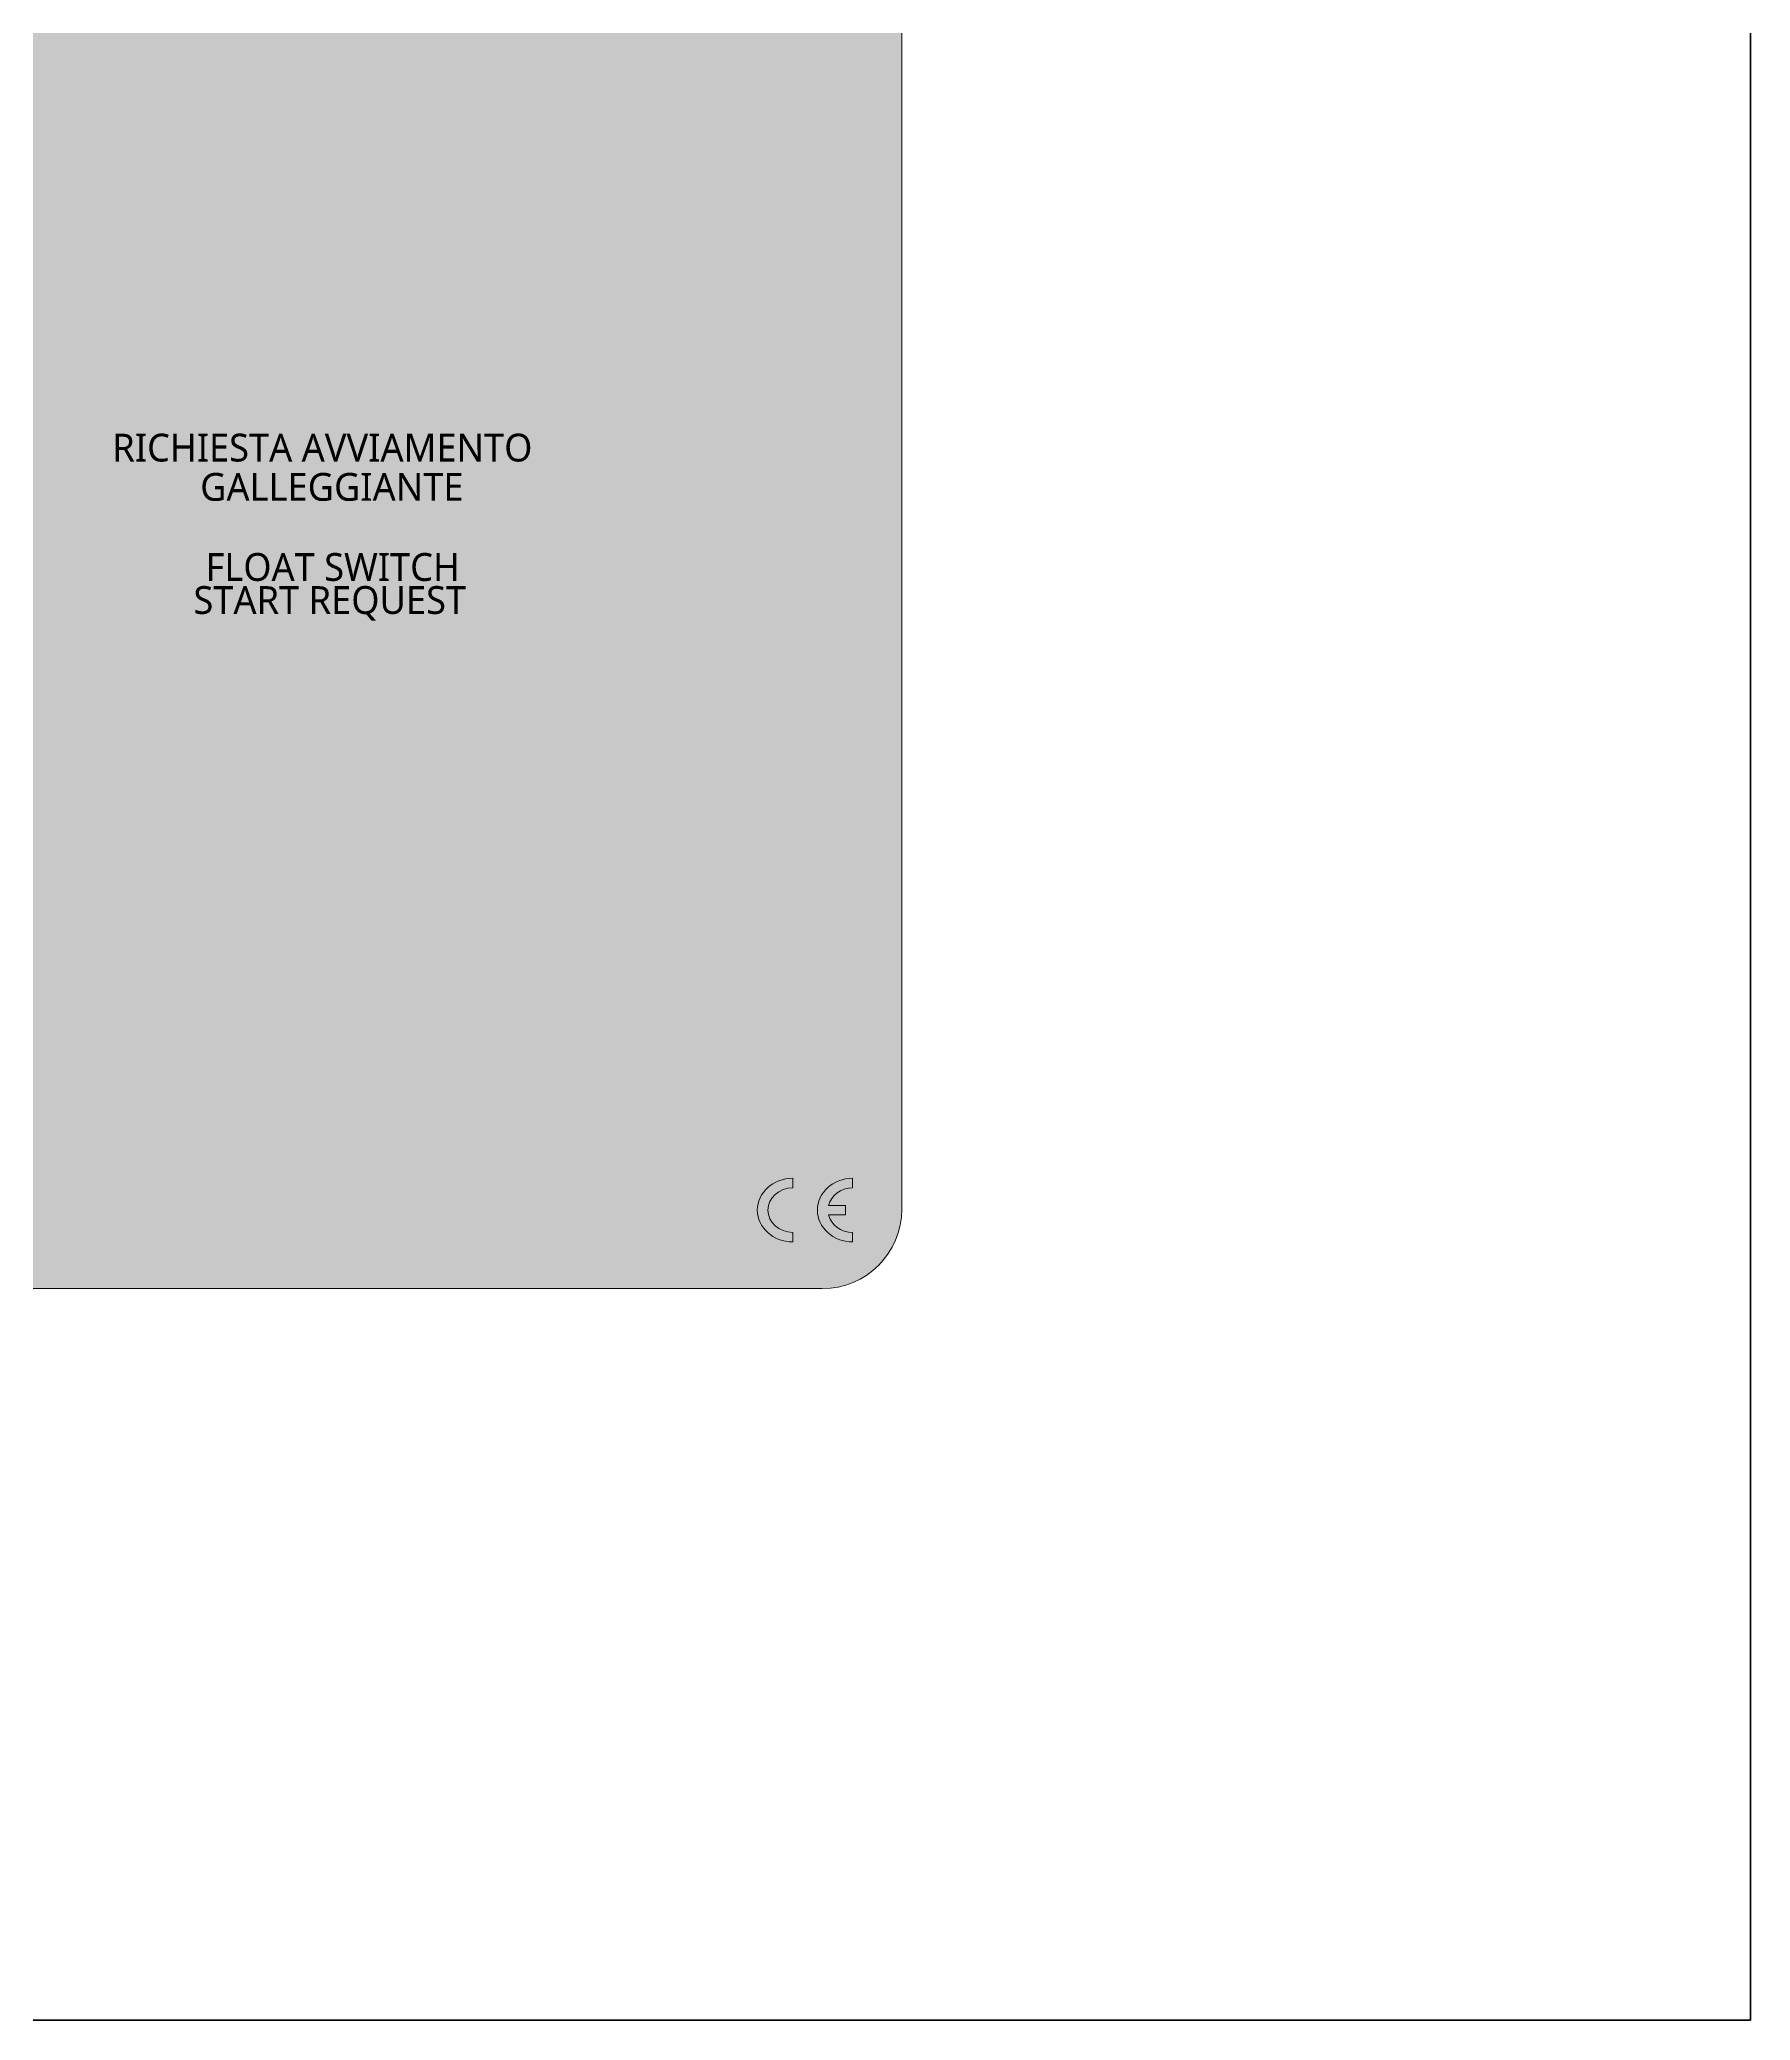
# Model space of a CAD drawing. Header units: millimetres. Extents: x -27 to 294, y 105 to 354.
# Drawn here: x 186.6 to 294.2, y 104.9 to 229.5 of the extents above; entities that cross this region are included whole.
import ezdxf

# ---------------------------------------------------------------- set-up
doc = ezdxf.new("R2010")
doc.units = ezdxf.units.MM
doc.header["$MEASUREMENT"] = 0
doc.layers.add('CEA-SMART REV3', color=7, linetype='Continuous', lineweight=0)

msp = doc.modelspace()

# ---------------------------------------------------------------- hatches: boundary and pattern name
at = {"layer": 'CEA-SMART REV3', "true_color": 0x1d252c, "transparency": 33554687}
h = msp.add_hatch(color=250, dxfattribs=at)
h.dxf.hatch_style = 2
edge = h.paths.add_edge_path()
edge.add_spline(control_points=[(235.84, 150.91), (235.84, 150.91), (32.84, 150.91), (32.84, 150.91), (30.08, 150.91), (27.84, 153.15), (27.84, 155.91), (27.84, 155.91), (27.84, 297.11), (27.84, 297.11), (27.84, 299.87), (30.08, 302.11), (32.84, 302.11), (32.84, 302.11), (235.84, 302.11), (235.84, 302.11), (238.6, 302.11), (240.84, 299.87), (240.84, 297.11), (240.84, 297.11), (240.84, 155.91), (240.84, 155.91), (240.84, 153.15), (238.6, 150.91), (235.84, 150.91)], knot_values=[0, 0, 0, 0, 1, 1, 1, 2, 2, 2, 3, 3, 3, 4, 4, 4, 5, 5, 5, 6, 6, 6, 7, 7, 7, 8, 8, 8, 8], degree=3, periodic=0)

# ---------------------------------------------------------------- linework, layer by layer
at = {"layer": 'CEA-SMART REV3', "color": 9, "lineweight": 60, "true_color": 0xc8c8c8}
msp.add_lwpolyline([(294.24, 104.88), (-26.69, 104.88), (-26.69, 354.09), (294.24, 354.09)], close=True, dxfattribs=at)
at = {"layer": 'CEA-SMART REV3'}
for points, knots in [([(235.84, 150.91), (235.84, 150.91), (32.84, 150.91), (32.84, 150.91), (30.08, 150.91), (27.84, 153.15), (27.84, 155.91), (27.84, 155.91), (27.84, 297.11), (27.84, 297.11), (27.84, 299.87), (30.08, 302.11), (32.84, 302.11), (32.84, 302.11), (235.84, 302.11), (235.84, 302.11), (238.6, 302.11), (240.84, 299.87), (240.84, 297.11), (240.84, 297.11), (240.84, 155.91), (240.84, 155.91), (240.84, 153.15), (238.6, 150.91), (235.84, 150.91)], [0, 0, 0, 0, 1, 1, 1, 2, 2, 2, 3, 3, 3, 4, 4, 4, 5, 5, 5, 6, 6, 6, 7, 7, 7, 8, 8, 8, 8]), ([(233.98, 153.85), (232.75, 153.85), (231.75, 154.75), (231.75, 155.85), (231.75, 156.95), (232.75, 157.85), (233.98, 157.85), (233.98, 157.85), (233.98, 157.25), (233.98, 157.25), (233.12, 157.25), (232.42, 156.62), (232.42, 155.85), (232.42, 155.08), (233.12, 154.45), (233.98, 154.45), (233.98, 154.45), (233.98, 153.85), (233.98, 153.85), (233.98, 153.85), (233.98, 153.85), (233.98, 153.85)], [0, 0, 0, 0, 1, 1, 1, 2, 2, 2, 3, 3, 3, 4, 4, 4, 5, 5, 5, 6, 6, 6, 7, 7, 7, 7]), ([(237.75, 153.85), (236.53, 153.85), (235.53, 154.75), (235.53, 155.85), (235.53, 156.95), (236.53, 157.85), (237.75, 157.85), (237.75, 157.85), (237.75, 157.25), (237.75, 157.25), (237.01, 157.25), (236.39, 156.78), (236.23, 156.15), (236.23, 156.15), (237.31, 156.15), (237.31, 156.15), (237.31, 156.15), (237.31, 155.55), (237.31, 155.55), (237.31, 155.55), (236.23, 155.55), (236.23, 155.55), (236.39, 154.92), (237.01, 154.45), (237.75, 154.45), (237.75, 154.45), (237.75, 153.85), (237.75, 153.85), (237.75, 153.85), (237.75, 153.85), (237.75, 153.85)], [0, 0, 0, 0, 1, 1, 1, 2, 2, 2, 3, 3, 3, 4, 4, 4, 5, 5, 5, 6, 6, 6, 7, 7, 7, 8, 8, 8, 9, 9, 9, 10, 10, 10, 10])]:
    msp.add_open_spline(points, degree=3, knots=knots, dxfattribs=at)

# ---------------------------------------------------------------- texts
at = {"layer": 'CEA-SMART REV3', "char_height": 0.2, "attachment_point": 7}
for s, insert in [('\\C9;\\c13158600;\\FRoboto Regular|b0|i0|c1;\\H1.748367;\\W1.000000;RICHIESTA AVVIAMENTO ', (191.16, 202.92)), ('\\C9;\\c13158600;\\FRoboto Regular|b0|i0|c1;\\H1.748367;\\W1.000000;GALLEGGIANTE', (196.69, 200.45)), ('\\C9;\\c13158600;\\FRoboto Regular|b0|i0|c1;\\H1.748367;\\W1.000000;FLOAT SWITCH', (197.03, 195.41)), ('\\C9;\\c13158600;\\FRoboto Regular|b0|i0|c1;\\H1.748367;\\W1.000000;START REQUEST', (196.27, 192.94))]:
    msp.add_mtext(s, dxfattribs=dict(at, insert=insert))

doc.saveas('drawing.dxf')
